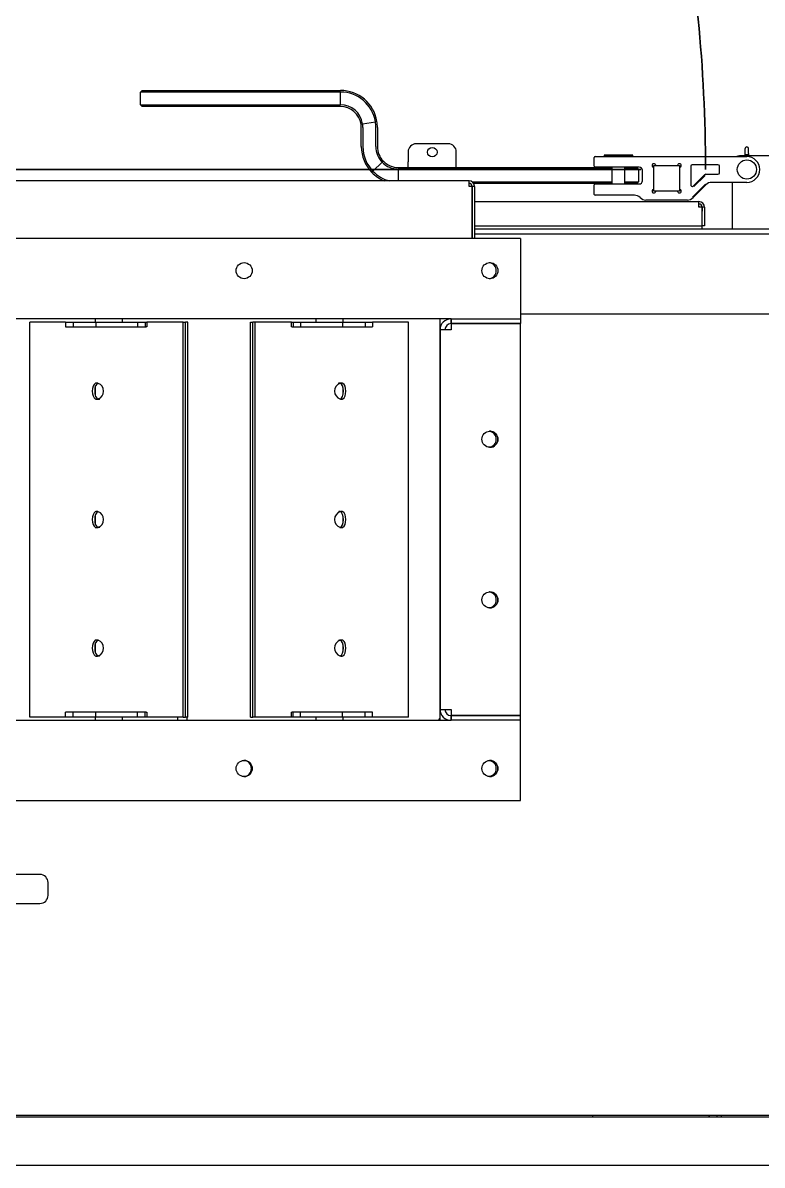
# Model space of a CAD drawing. Extents: x -681219 to -550379, y -242630 to -158199.
# Drawn here: x -582423 to -581962, y -222347 to -221635 of the extents above; entities that cross this region are included whole.
import ezdxf

# ---------------------------------------------------------------- set-up
doc = ezdxf.new("R2010")
doc.units = 0
doc.header["$LTSCALE"] = 1000
doc.linetypes.add('C2', pattern=[17, 14, -1, 1, -1])
doc.linetypes.add('P2', pattern=[23, 18, -1, 1, -1, 1, -1])
for name, color, linetype in [('24048800028', 7, 'CONTINUOUS'), ('BAC0602001', 7, 'CONTINUOUS'), ('C__USERS_YSV001_', 7, 'CONTINUOUS'), ('GAB00801', 7, 'CONTINUOUS'), ('GZDH011001341', 7, 'CONTINUOUS'), ('GZDH011002671', 7, 'CONTINUOUS'), ('GZDH011002691', 7, 'CONTINUOUS'), ('GZDH011002751', 7, 'CONTINUOUS'), ('GZDH011002871', 7, 'CONTINUOUS'), ('GZDH011002881', 7, 'CONTINUOUS'), ('GZDH011002981', 7, 'CONTINUOUS'), ('GZDH011003061', 7, 'CONTINUOUS'), ('GZDH011003171', 7, 'CONTINUOUS'), ('GZDH011003441', 7, 'CONTINUOUS'), ('GZDH011005631', 7, 'CONTINUOUS'), ('GZDH011027001', 7, 'CONTINUOUS'), ('GZDH011027022', 7, 'CONTINUOUS'), ('GZDH011031641', 7, 'CONTINUOUS'), ('GZDH011032001', 7, 'CONTINUOUS'), ('SDZB011018441', 7, 'CONTINUOUS'), ('SDZB011024721', 7, 'CONTINUOUS'), ('SDZB011030101', 7, 'CONTINUOUS'), ('SDZB011046631', 7, 'CONTINUOUS'), ('中心线', 4, 'C2')]:
    doc.layers.add(name, color=color, linetype=linetype)
doc.layers.add('双点划线', color=2, linetype='P2', lineweight=35)

# ---------------------------------------------------------------- blocks, each defined once
blk = doc.blocks.new('侧门')
at = {"layer": '双点划线', "ltscale": 0.05}
blk.add_line((0, 0), (0, 940.25), dxfattribs=at)
blk.add_arc((0, 0), 940.25, 2.13328, 90, dxfattribs=at)
blk = doc.blocks.new('fushitu')
at = {"layer": '24048800028', "color": 7, "linetype": 'Continuous'}
for p, q in [((-3449.1, 1451), (-3492.87, 1451)), ((-3444.1, 1438), (-3444.1, 1446)), ((-3492.87, 1433), (-3449.1, 1433))]:
    blk.add_line(p, q, dxfattribs=at)
for centre, start, end in [((-3449.1, 1446), 0, 90), ((-3449.1, 1438), 270, 0)]:
    blk.add_arc(centre, 5, start, end, dxfattribs=at)
at = {"layer": 'BAC0602001', "color": 7, "linetype": 'Continuous'}
for p, q in [((-3363.5, 1549), (-3363.5, 1547)), ((-3357.5, 1547), (-3357.5, 1549))]:
    blk.add_line(p, q, dxfattribs=at)
at = {"layer": 'C__USERS_YSV001_', "color": 7, "linetype": 'Continuous'}
for p, q in [((-3385.5, 1939.25), (-3386.5, 1938.25)), ((-3386.5, 1930.25), (-3386.5, 1938.25)), ((-3381.54, 1938.25), (-3386.5, 1938.25)), ((-3385.5, 1939.25), (-3381.53, 1939.25)), ((-3262.04, 1938.25), (-3381.54, 1938.25)), ((-3381.53, 1939.25), (-3262.04, 1939.25)), ((-3262.04, 1930.25), (-3262.04, 1938.25)), ((-3386.5, 1930.25), (-3381.54, 1930.25)), ((-3386.5, 1930.25), (-3385.5, 1929.25)), ((-3381.53, 1929.25), (-3385.5, 1929.25)), ((-3381.54, 1930.25), (-3262.04, 1930.25)), ((-3262.04, 1929.25), (-3381.53, 1929.25)), ((-3249.21, 1918.31), (-3248.22, 1918.48)), ((-3249.04, 1904.25), (-3249.04, 1916.25)), ((-3248.22, 1918.48), (-3240.32, 1919.75)), ((-3248.04, 1916.25), (-3248.04, 1904.25)), ((-3239.33, 1919.91), (-3240.32, 1919.75)), ((-3240.04, 1904.25), (-3240.04, 1916.25)), ((-3239.04, 1916.25), (-3239.04, 1904.25)), ((-3010.1, 1900.01), (-3010.1, 1903)), ((-3010.09, 1898.5), (-3010.09, 1899.88)), ((-3007.91, 1899.88), (-3007.9, 1900.01)), ((-3007.91, 1899.88), (-3007.91, 1898.5)), ((-3007.9, 1900.01), (-3007.9, 1903)), ((-3236.06, 1894.47), (-3241.78, 1888.88)), ((-3235.34, 1895.17), (-3236.06, 1894.47)), ((-3104, 1892), (-3104, 1897.5)), ((-3103.5, 1898), (-3102, 1898)), ((-3102, 1898), (-3009, 1898)), ((-3080.04, 1899), (-3097.96, 1899)), ((-3097.96, 1899), (-3097.96, 1898.5)), ((-3080.04, 1898.5), (-3097.96, 1898.5)), ((-3097.96, 1898.5), (-3097.4, 1898)), ((-3080.6, 1898), (-3080.04, 1898.5)), ((-3080.04, 1898.5), (-3080.04, 1899)), ((-3068, 1893), (-3068, 1892)), ((-3066.5, 1893.5), (-3067.5, 1893.5)), ((-3067, 1876.5), (-3067, 1892.5)), ((-3067, 1892.5), (-3051, 1892.5)), ((-3050.5, 1893.5), (-3051.5, 1893.5)), ((-3051, 1892.5), (-3051, 1876.5)), ((-3050, 1892), (-3050, 1893)), ((-3027, 1893), (-3043, 1893)), ((-3242.5, 1888.18), (-3241.78, 1888.88)), ((-3226.04, 1891.25), (-3093, 1891.25)), ((-3226.04, 1890.25), (-3226.04, 1883)), ((-3093, 1890.25), (-3226.04, 1890.25)), ((-3102, 1891.5), (-3103.5, 1891.5)), ((-3076, 1891.5), (-3102, 1891.5)), ((-3093, 1891.5), (-3093, 1881)), ((-3085, 1881), (-3085, 1891.5)), ((-3085, 1891.25), (-3077.5, 1891.25)), ((-3076.5, 1890.25), (-3085, 1890.25)), ((-3076.5, 1890.25), (-3077.5, 1891.25)), ((-3076.5, 1890.25), (-3076.5, 1882.25)), ((-3074, 1883), (-3074, 1889.5)), ((-3044, 1892), (-3044, 1880.49)), ((-3042.29, 1879.78), (-3035.36, 1886.71)), ((-3035.01, 1886.35), (-3041.94, 1879.42)), ((-3034.66, 1887), (-3027, 1887)), ((-3026, 1888), (-3026, 1892)), ((-3181.03, 1881.25), (-3182, 1881.25)), ((-3179.83, 1882.25), (-3093, 1882.25)), ((-3093, 1881.25), (-3178.97, 1881.25)), ((-3104, 1874.5), (-3104, 1880.5)), ((-3103.5, 1881), (-3102, 1881)), ((-3102, 1881), (-3076, 1881)), ((-3085, 1882.25), (-3076.5, 1882.25)), ((-3077.5, 1881.25), (-3085, 1881.25)), ((-3077.5, 1881.25), (-3076.5, 1882.25)), ((-3042.89, 1872.82), (-3034.82, 1880.89)), ((-3034.46, 1880.54), (-3042.54, 1872.46)), ((-3009, 1882), (-3030.93, 1882)), ((-3102, 1874), (-3103.5, 1874)), ((-3079.07, 1874), (-3102, 1874)), ((-3075.46, 1872.46), (-3075.54, 1872.54)), ((-3046.07, 1871), (-3071.93, 1871)), ((-3068, 1877), (-3068, 1876)), ((-3067.5, 1875.5), (-3066.5, 1875.5)), ((-3051, 1876.5), (-3067, 1876.5)), ((-3051.5, 1875.5), (-3050.5, 1875.5)), ((-3050, 1876), (-3050, 1877)), ((-3455.44, 1549), (-3455.44, 1795)), ((-3433.17, 1795), (-3455.44, 1795)), ((-3433.17, 1795), (-3428.53, 1795)), ((-3433.17, 1795), (-3433.17, 1792)), ((-3428.53, 1795), (-3414.42, 1795)), ((-3428.53, 1795), (-3428.53, 1792)), ((-3414.42, 1795), (-3388.31, 1795)), ((-3414.42, 1795), (-3414.42, 1792)), ((-3388.31, 1795), (-3383.67, 1795)), ((-3388.31, 1795), (-3388.31, 1792)), ((-3383.67, 1795), (-3382.61, 1795)), ((-3383.67, 1795), (-3383.67, 1792)), ((-3382.61, 1795), (-3382.61, 1792)), ((-3359.98, 1795), (-3382.61, 1795)), ((-3359.98, 1795), (-3358.57, 1795)), ((-3359.98, 1549), (-3359.98, 1795)), ((-3357.16, 1795), (-3358.57, 1795)), ((-3358.57, 1549), (-3358.57, 1795)), ((-3358.57, 1549), (-3358.57, 1795)), ((-3357.16, 1549), (-3357.16, 1795)), ((-3318.04, 1795), (-3316.63, 1795)), ((-3318.04, 1549), (-3318.04, 1795)), ((-3315.22, 1795), (-3316.63, 1795)), ((-3316.63, 1549), (-3316.63, 1795)), ((-3316.63, 1549), (-3316.63, 1795)), ((-3315.22, 1549), (-3315.22, 1795)), ((-3292.59, 1795), (-3315.22, 1795)), ((-3292.59, 1792), (-3292.59, 1795)), ((-3292.59, 1795), (-3291.53, 1795)), ((-3291.53, 1795), (-3286.89, 1795)), ((-3291.53, 1795), (-3291.53, 1792)), ((-3286.89, 1795), (-3260.78, 1795)), ((-3286.89, 1795), (-3286.89, 1792)), ((-3260.78, 1795), (-3246.67, 1795)), ((-3260.78, 1795), (-3260.78, 1792)), ((-3246.67, 1795), (-3242.03, 1795)), ((-3246.67, 1795), (-3246.67, 1792)), ((-3219.76, 1795), (-3242.03, 1795)), ((-3242.03, 1795), (-3242.03, 1792)), ((-3219.76, 1549), (-3219.76, 1795)), ((-3433.17, 1792), (-3428.53, 1792)), ((-3428.53, 1792), (-3414.42, 1792)), ((-3414.42, 1792), (-3388.31, 1792)), ((-3388.31, 1792), (-3383.67, 1792)), ((-3383.67, 1792), (-3382.97, 1792)), ((-3382.61, 1792), (-3382.97, 1792)), ((-3292.23, 1792), (-3292.59, 1792)), ((-3292.23, 1792), (-3291.53, 1792)), ((-3291.53, 1792), (-3286.89, 1792)), ((-3286.89, 1792), (-3260.78, 1792)), ((-3260.78, 1792), (-3246.67, 1792)), ((-3246.67, 1792), (-3242.03, 1792)), ((-3428.53, 1552), (-3433.17, 1552)), ((-3433.17, 1549), (-3433.17, 1552)), ((-3414.42, 1552), (-3428.53, 1552)), ((-3428.53, 1549), (-3428.53, 1552)), ((-3388.31, 1552), (-3414.42, 1552)), ((-3414.42, 1549), (-3414.42, 1552)), ((-3383.67, 1552), (-3388.31, 1552)), ((-3388.31, 1549), (-3388.31, 1552)), ((-3382.97, 1552), (-3383.67, 1552)), ((-3383.67, 1549), (-3383.67, 1552)), ((-3382.97, 1552), (-3382.61, 1552)), ((-3382.61, 1552), (-3382.61, 1549)), ((-3292.59, 1549), (-3292.59, 1552)), ((-3292.59, 1552), (-3292.23, 1552)), ((-3291.53, 1552), (-3292.23, 1552)), ((-3286.89, 1552), (-3291.53, 1552)), ((-3291.53, 1549), (-3291.53, 1552)), ((-3260.78, 1552), (-3286.89, 1552)), ((-3286.89, 1549), (-3286.89, 1552)), ((-3246.67, 1552), (-3260.78, 1552)), ((-3260.78, 1549), (-3260.78, 1552)), ((-3242.03, 1552), (-3246.67, 1552)), ((-3246.67, 1549), (-3246.67, 1552)), ((-3242.03, 1549), (-3242.03, 1552)), ((-3433.17, 1549), (-3455.44, 1549)), ((-3428.53, 1549), (-3433.17, 1549)), ((-3414.42, 1549), (-3428.53, 1549)), ((-3388.31, 1549), (-3414.42, 1549)), ((-3383.67, 1549), (-3388.31, 1549)), ((-3382.61, 1549), (-3383.67, 1549)), ((-3359.98, 1549), (-3382.61, 1549)), ((-3359.98, 1549), (-3358.57, 1549)), ((-3357.16, 1549), (-3358.57, 1549)), ((-3318.04, 1549), (-3316.63, 1549)), ((-3315.22, 1549), (-3316.63, 1549)), ((-3292.59, 1549), (-3315.22, 1549)), ((-3291.53, 1549), (-3292.59, 1549)), ((-3286.89, 1549), (-3291.53, 1549)), ((-3260.78, 1549), (-3286.89, 1549)), ((-3246.67, 1549), (-3260.78, 1549)), ((-3242.03, 1549), (-3246.67, 1549)), ((-3219.76, 1549), (-3242.03, 1549))]:
    blk.add_line(p, q, dxfattribs=at)
blk.add_circle((-3009, 1890), 6, dxfattribs=at)
for centre, radius, start, end in [((-3262.04, 1916.25), 23, 9.15319, 90), ((-3262.04, 1916.25), 22, 9.15319, 90.00778), ((-3262.04, 1916.25), 14, 9.15472, 89.99322), ((-3262.04, 1916.25), 13, 9.12181, 90.00348), ((-3262.04, 1916.25), 13, 0, 9.12952), ((-3262.04, 1916.25), 14, 0, 9.15319), ((-3262.04, 1916.25), 22, 0, 9.15319), ((-3262.04, 1916.25), 23, 0, 9.15319), ((-3226.04, 1904.25), 23, 180, 224.31954), ((-3226.04, 1904.25), 22, 180, 224.30398), ((-3226.04, 1904.25), 14, 180, 224.30398), ((-3226.04, 1904.25), 13, 180, 224.32329), ((-3009, 1903), 1.1, 0, 180), ((-3226, 1904.35), 14.1, 224.48203, 269.82018), ((-3226.04, 1904.25), 13, 224.32223, 270.01887), ((-3103.5, 1897.5), 0.5, 90, 180), ((-3067.5, 1893), 0.5, 90, 180), ((-3066.5, 1893), 0.5, 0, 90), ((-3065.5, 1893), 0.5, 180, 270), ((-3052.5, 1893), 0.5, 270, 0), ((-3051.5, 1893), 0.5, 90, 180), ((-3050.5, 1893), 0.5, 0, 90), ((-3043, 1892), 1, 90, 180), ((-3027, 1892), 1, 0, 90), ((-3009, 1890), 8, 270, 90), ((-3226.04, 1904.25), 23, 224.31954, 247.60956), ((-3226.04, 1904.25), 22, 224.30398, 255.80176), ((-3103.5, 1892), 0.5, 180, 270), ((-3076, 1889.5), 2, 0, 90), ((-3067.5, 1892), 0.5, 180, 270), ((-3067.5, 1891), 0.5, 0, 90), ((-3050.5, 1891), 0.5, 90, 180), ((-3050.5, 1892), 0.5, 270, 0), ((-3034.66, 1886), 1, 90, 135), ((-3027, 1888), 1, 270, 0), ((-3103.5, 1880.5), 0.5, 90, 180), ((-3076, 1883), 2, 270, 0), ((-3067.5, 1878), 0.5, 270, 0), ((-3050.5, 1878), 0.5, 180, 270), ((-3043, 1880.49), 1, 180, 315), ((-3030.93, 1877), 5, 90, 135), ((-3103.5, 1874.5), 0.5, 180, 270), ((-3079.07, 1869), 5, 45, 90), ((-3071.93, 1876), 5, 225, 270), ((-3067.5, 1877), 0.5, 90, 180), ((-3067.5, 1876), 0.5, 180, 270), ((-3066.5, 1876), 0.5, 270, 0), ((-3065.5, 1876), 0.5, 90, 180), ((-3052.5, 1876), 0.5, 0, 90), ((-3051.5, 1876), 0.5, 180, 270), ((-3050.5, 1877), 0.5, 0, 90), ((-3050.5, 1876), 0.5, 270, 0), ((-3046.07, 1876), 5, 270, 315), ((-3413.77, 1669.48), 2.49, 248.07573, 291.92428), ((-3261.43, 1669.48), 2.49, 248.03878, 291.96122), ((-3413.77, 1594.52), 2.49, 68.03878, 111.96122), ((-3261.43, 1594.52), 2.49, 68.07572, 111.92428), ((-3413.77, 1589.48), 2.49, 248.07573, 291.92428), ((-3261.43, 1589.48), 2.49, 248.03878, 291.96122)]:
    blk.add_arc(centre, radius, start, end, dxfattribs=at)
for centre, major_axis, ratio, start_param, end_param in [((-3414.05, 1752), (0, -5), 0.496288, 3.407575, 6.017203), ((-3412.57, 1752), (0, -5), 0.496288, 3.290716, 6.134062), ((-3414.05, 1752), (0, 5), 0.917925, 3.407575, 6.017203), ((-3261.15, 1752), (0, -5), 0.917925, 3.407575, 6.017203), ((-3262.63, 1752), (0, 5), 0.496288, 3.290716, 6.134062), ((-3261.15, 1752), (0, 5), 0.496288, 3.407575, 6.017203), ((-3414.05, 1672), (0, -5), 0.496288, 3.407575, 6.017203), ((-3412.57, 1672), (0, -5), 0.496288, 3.290716, 6.134062), ((-3414.05, 1672), (0, 5), 0.917925, 3.407575, 6.017203), ((-3261.15, 1672), (0, -5), 0.917925, 3.407575, 6.017203), ((-3262.63, 1672), (0, 5), 0.496288, 3.290716, 6.134062), ((-3261.15, 1672), (0, 5), 0.496288, 3.407575, 6.017203), ((-3414.05, 1592), (0, -5), 0.496288, 3.407575, 6.017203), ((-3412.57, 1592), (0, -5), 0.496288, 3.290716, 6.134062), ((-3414.05, 1592), (0, 5), 0.917925, 3.407575, 6.017203), ((-3261.15, 1592), (0, -5), 0.917925, 3.407575, 6.017203), ((-3262.63, 1592), (0, 5), 0.496288, 3.290716, 6.134062), ((-3261.15, 1592), (0, 5), 0.496288, 3.407575, 6.017203)]:
    blk.add_ellipse(centre, major_axis=major_axis, ratio=ratio, start_param=start_param, end_param=end_param, dxfattribs=at)
for points, knots in [([(-3010.1, 1900.01), (-3010.1, 1899.98), (-3010.1, 1899.96), (-3010.1, 1899.92), (-3010.1, 1899.9), (-3010.09, 1899.88)], [0, 0, 0, 0, 0.5, 0.5, 1, 1, 1, 1]), ([(-3007.91, 1899.88), (-3007.93, 1899.68), (-3008.03, 1899.5), (-3008.41, 1899.23), (-3008.7, 1899.14), (-3009.3, 1899.14), (-3009.59, 1899.23), (-3009.97, 1899.49), (-3010.07, 1899.68), (-3010.09, 1899.88)], [0, 0, 0, 0, 0.25, 0.25, 0.5, 0.5, 0.75, 0.75, 1, 1, 1, 1]), ([(-3412.84, 1756.82), (-3413.03, 1756.88), (-3413.21, 1756.92), (-3413.57, 1756.98), (-3413.75, 1757), (-3414.07, 1757), (-3414.22, 1756.98), (-3414.48, 1756.92), (-3414.6, 1756.88), (-3414.7, 1756.82)], [0, 0, 0, 0, 0.25, 0.25, 0.5, 0.5, 0.75, 0.75, 1, 1, 1, 1]), ([(-3262.26, 1756.82), (-3262.27, 1756.83), (-3262.28, 1756.84), (-3262.3, 1756.86), (-3262.31, 1756.87), (-3262.33, 1756.88), (-3262.35, 1756.9), (-3262.37, 1756.91), (-3262.39, 1756.92), (-3262.41, 1756.93), (-3262.43, 1756.94), (-3262.45, 1756.95), (-3262.47, 1756.96), (-3262.49, 1756.97), (-3262.51, 1756.97), (-3262.54, 1756.98), (-3262.56, 1756.98), (-3262.58, 1756.99), (-3262.6, 1756.99), (-3262.63, 1757), (-3262.65, 1757), (-3262.68, 1757), (-3262.7, 1757), (-3262.73, 1757), (-3262.75, 1757), (-3262.78, 1757), (-3262.81, 1756.99), (-3262.84, 1756.99), (-3262.86, 1756.99), (-3262.89, 1756.98), (-3262.92, 1756.98), (-3262.95, 1756.97), (-3262.97, 1756.96), (-3263, 1756.95), (-3263.03, 1756.94), (-3263.06, 1756.93), (-3263.09, 1756.92), (-3263.12, 1756.91), (-3263.15, 1756.9), (-3263.18, 1756.89), (-3263.2, 1756.88), (-3263.24, 1756.86), (-3263.26, 1756.85), (-3263.29, 1756.83), (-3263.3, 1756.83), (-3263.31, 1756.82)], [0, 0, 0, 0, 0.031859, 0.04775, 0.079456, 0.095273, 0.126833, 0.142578, 0.174, 0.189678, 0.220972, 0.236589, 0.267768, 0.283331, 0.31441, 0.329928, 0.360924, 0.376405, 0.407339, 0.422794, 0.453686, 0.469127, 0.499999, 0.515436, 0.546313, 0.561757, 0.59266, 0.608123, 0.639075, 0.654568, 0.685589, 0.701122, 0.732231, 0.747812, 0.779027, 0.794665, 0.826, 0.8417, 0.873167, 0.888935, 0.920543, 0.936385, 0.968141, 0.984058, 1, 1, 1, 1]), ([(-3260.5, 1756.82), (-3260.6, 1756.88), (-3260.72, 1756.92), (-3260.98, 1756.98), (-3261.13, 1757), (-3261.45, 1757), (-3261.63, 1756.98), (-3261.99, 1756.92), (-3262.17, 1756.88), (-3262.36, 1756.82)], [0, 0, 0, 0, 0.25, 0.25, 0.5, 0.5, 0.75, 0.75, 1, 1, 1, 1]), ([(-3414.7, 1747.18), (-3414.6, 1747.12), (-3414.48, 1747.08), (-3414.22, 1747.02), (-3414.07, 1747), (-3413.75, 1747), (-3413.57, 1747.02), (-3413.21, 1747.08), (-3413.03, 1747.12), (-3412.84, 1747.18)], [0, 0, 0, 0, 0.25, 0.25, 0.5, 0.5, 0.75, 0.75, 1, 1, 1, 1]), ([(-3412.94, 1747.18), (-3412.93, 1747.17), (-3412.92, 1747.16), (-3412.9, 1747.14), (-3412.89, 1747.13), (-3412.87, 1747.12), (-3412.85, 1747.1), (-3412.83, 1747.09), (-3412.81, 1747.08), (-3412.79, 1747.07), (-3412.77, 1747.06), (-3412.75, 1747.05), (-3412.73, 1747.04), (-3412.71, 1747.03), (-3412.69, 1747.03), (-3412.66, 1747.02), (-3412.64, 1747.02), (-3412.62, 1747.01), (-3412.6, 1747.01), (-3412.57, 1747), (-3412.55, 1747), (-3412.52, 1747), (-3412.5, 1747), (-3412.47, 1747), (-3412.45, 1747), (-3412.42, 1747), (-3412.39, 1747.01), (-3412.36, 1747.01), (-3412.34, 1747.01), (-3412.31, 1747.02), (-3412.28, 1747.02), (-3412.25, 1747.03), (-3412.23, 1747.04), (-3412.2, 1747.05), (-3412.17, 1747.06), (-3412.14, 1747.07), (-3412.11, 1747.08), (-3412.08, 1747.09), (-3412.05, 1747.1), (-3412.02, 1747.11), (-3412, 1747.12), (-3411.96, 1747.14), (-3411.94, 1747.15), (-3411.91, 1747.17), (-3411.9, 1747.17), (-3411.89, 1747.18)], [0, 0, 0, 0, 0.031859, 0.04775, 0.079456, 0.095273, 0.126833, 0.142578, 0.174, 0.189678, 0.220972, 0.236589, 0.267768, 0.283331, 0.31441, 0.329928, 0.360924, 0.376405, 0.407339, 0.422794, 0.453686, 0.469127, 0.499999, 0.515436, 0.546313, 0.561757, 0.59266, 0.608123, 0.639075, 0.654568, 0.685589, 0.701122, 0.732231, 0.747812, 0.779027, 0.794665, 0.826, 0.8417, 0.873167, 0.888935, 0.920543, 0.936385, 0.968141, 0.984058, 1, 1, 1, 1]), ([(-3262.36, 1747.18), (-3262.17, 1747.12), (-3261.99, 1747.08), (-3261.63, 1747.02), (-3261.45, 1747), (-3261.13, 1747), (-3260.98, 1747.02), (-3260.72, 1747.08), (-3260.6, 1747.12), (-3260.5, 1747.18)], [0, 0, 0, 0, 0.25, 0.25, 0.5, 0.5, 0.75, 0.75, 1, 1, 1, 1]), ([(-3412.84, 1676.82), (-3413.03, 1676.88), (-3413.21, 1676.92), (-3413.57, 1676.98), (-3413.75, 1677), (-3414.07, 1677), (-3414.22, 1676.98), (-3414.48, 1676.92), (-3414.6, 1676.88), (-3414.7, 1676.82)], [0, 0, 0, 0, 0.25, 0.25, 0.5, 0.5, 0.75, 0.75, 1, 1, 1, 1]), ([(-3262.26, 1676.82), (-3262.27, 1676.83), (-3262.28, 1676.84), (-3262.3, 1676.86), (-3262.31, 1676.87), (-3262.33, 1676.88), (-3262.35, 1676.9), (-3262.37, 1676.91), (-3262.39, 1676.92), (-3262.41, 1676.93), (-3262.43, 1676.94), (-3262.45, 1676.95), (-3262.47, 1676.96), (-3262.49, 1676.97), (-3262.51, 1676.97), (-3262.54, 1676.98), (-3262.56, 1676.98), (-3262.58, 1676.99), (-3262.6, 1676.99), (-3262.63, 1677), (-3262.65, 1677), (-3262.68, 1677), (-3262.7, 1677), (-3262.73, 1677), (-3262.75, 1677), (-3262.78, 1677), (-3262.81, 1676.99), (-3262.84, 1676.99), (-3262.86, 1676.99), (-3262.89, 1676.98), (-3262.92, 1676.98), (-3262.95, 1676.97), (-3262.97, 1676.96), (-3263, 1676.95), (-3263.03, 1676.94), (-3263.06, 1676.93), (-3263.09, 1676.92), (-3263.12, 1676.91), (-3263.15, 1676.9), (-3263.18, 1676.89), (-3263.2, 1676.88), (-3263.24, 1676.86), (-3263.26, 1676.85), (-3263.29, 1676.83), (-3263.3, 1676.83), (-3263.31, 1676.82)], [0, 0, 0, 0, 0.031859, 0.04775, 0.079456, 0.095273, 0.126833, 0.142578, 0.174, 0.189678, 0.220972, 0.236589, 0.267768, 0.283331, 0.31441, 0.329928, 0.360924, 0.376405, 0.407339, 0.422794, 0.453686, 0.469127, 0.499999, 0.515436, 0.546313, 0.561757, 0.59266, 0.608123, 0.639075, 0.654568, 0.685589, 0.701122, 0.732231, 0.747812, 0.779027, 0.794665, 0.826, 0.8417, 0.873167, 0.888935, 0.920543, 0.936385, 0.968141, 0.984058, 1, 1, 1, 1]), ([(-3260.5, 1676.82), (-3260.6, 1676.88), (-3260.72, 1676.92), (-3260.98, 1676.98), (-3261.13, 1677), (-3261.45, 1677), (-3261.63, 1676.98), (-3261.99, 1676.92), (-3262.17, 1676.88), (-3262.36, 1676.82)], [0, 0, 0, 0, 0.25, 0.25, 0.5, 0.5, 0.75, 0.75, 1, 1, 1, 1]), ([(-3411.89, 1667.18), (-3412, 1667.12), (-3412.1, 1667.08), (-3412.3, 1667.02), (-3412.4, 1667), (-3412.58, 1667), (-3412.67, 1667.02), (-3412.82, 1667.08), (-3412.88, 1667.12), (-3412.94, 1667.18)], [0, 0, 0, 0, 0.25, 0.25, 0.5, 0.5, 0.75, 0.75, 1, 1, 1, 1]), ([(-3263.31, 1596.82), (-3263.2, 1596.88), (-3263.1, 1596.92), (-3262.9, 1596.98), (-3262.8, 1597), (-3262.62, 1597), (-3262.53, 1596.98), (-3262.38, 1596.92), (-3262.32, 1596.88), (-3262.26, 1596.82)], [0, 0, 0, 0, 0.25, 0.25, 0.5, 0.5, 0.75, 0.75, 1, 1, 1, 1]), ([(-3411.89, 1587.18), (-3412, 1587.12), (-3412.1, 1587.08), (-3412.3, 1587.02), (-3412.4, 1587), (-3412.58, 1587), (-3412.67, 1587.02), (-3412.82, 1587.08), (-3412.88, 1587.12), (-3412.94, 1587.18)], [0, 0, 0, 0, 0.25, 0.25, 0.5, 0.5, 0.75, 0.75, 1, 1, 1, 1])]:
    blk.add_open_spline(points, degree=3, knots=knots, dxfattribs=at)
at = {"layer": 'GAB00801', "color": 7, "linetype": 'Continuous'}
for p, q in [((-3174, 1794), (-3174, 1794)), ((-3158, 1794), (-3158, 1794)), ((-3174, 1550), (-3174, 1550)), ((-3158, 1550), (-3158, 1550))]:
    blk.add_line(p, q, dxfattribs=at)
at = {"layer": 'GZDH011001341', "color": 7, "linetype": 'Continuous'}
for p, q in [((-3105, 1300), (-3105, 1301)), ((-3032, 1301), (-3033, 1300))]:
    blk.add_line(p, q, dxfattribs=at)
at = {"layer": 'GZDH011002671', "color": 7, "linetype": 'Continuous'}
for p, q in [((-3180, 1853), (-3180, 1853)), ((-3178.5, 1853), (-2167, 1853))]:
    blk.add_line(p, q, dxfattribs=at)
at = {"layer": 'GZDH011002691', "color": 7, "linetype": 'Continuous'}
for p, q in [((-2850, 1800), (-3150, 1800)), ((-2050.5, 1301), (-3949.5, 1301))]:
    blk.add_line(p, q, dxfattribs=at)
at = {"layer": 'GZDH011002751', "color": 7, "linetype": 'Continuous'}
blk.add_arc((-3202, 1549), 2, 270, 0, dxfattribs=at)
at = {"layer": 'GZDH011002871', "color": 7, "linetype": 'Continuous'}
for p, q in [((-3414.8, 1797), (-3535.2, 1797)), ((-3277.4, 1797), (-3397.8, 1797)), ((-3200, 1797), (-3260.4, 1797)), ((-3535.2, 1547), (-3414.8, 1547)), ((-3397.8, 1547), (-3363.5, 1547)), ((-3357.5, 1547), (-3277.4, 1547)), ((-3260.4, 1547), (-3200, 1547))]:
    blk.add_line(p, q, dxfattribs=at)
for centre, start, end in [((-3170, 1827), 0, 84.26901), ((-3170, 1827), 275.73182, 0), ((-3322.5, 1517), 0, 87.17732), ((-3322.5, 1517), 272.82398, 0), ((-3170, 1517), 0, 84.2612), ((-3170, 1517), 275.73954, 0)]:
    blk.add_arc(centre, 5, start, end, dxfattribs=at)
at = {"layer": 'GZDH011002881', "color": 7, "linetype": 'Continuous'}
for p, q in [((-3200, 1790.2), (-3200, 1797)), ((-3150, 1794), (-3150, 1794)), ((-3200, 1547), (-3200, 1553.8)), ((-3150, 1550), (-3150, 1550))]:
    blk.add_line(p, q, dxfattribs=at)
for centre, start, end in [((-3170, 1722), 0, 84.25421), ((-3170, 1722), 275.73952, 0), ((-3170, 1622), 0, 84.26737), ((-3170, 1622), 275.73345, 0)]:
    blk.add_arc(centre, 5, start, end, dxfattribs=at)
at = {"layer": 'GZDH011002981', "color": 7, "linetype": 'Continuous'}
blk.add_line((-3950, 1300), (-2050, 1300), dxfattribs=at)
at = {"layer": 'GZDH011003061', "color": 7, "linetype": 'Continuous'}
for p, q in [((-3180, 1850), (-3180, 1850)), ((-3178.5, 1850), (-2139, 1850))]:
    blk.add_line(p, q, dxfattribs=at)
at = {"layer": 'GZDH011003171', "color": 7, "linetype": 'Continuous'}
blk.add_line((-3965, 1270), (-2035, 1270), dxfattribs=at)
at = {"layer": 'GZDH011003441', "color": 7, "linetype": 'Continuous'}
blk.add_line((-3025, 1301), (-3025, 1300), dxfattribs=at)
at = {"layer": 'GZDH011005631', "color": 7, "linetype": 'Continuous'}
for p, q in [((-3219.9, 1901), (-3219.9, 1894.8)), ((-3194.9, 1906), (-3214.9, 1906)), ((-3189.9, 1894.8), (-3189.9, 1901)), ((-3219.9, 1891.25), (-3219.9, 1894.8)), ((-3189.9, 1891.25), (-3189.9, 1894.8))]:
    blk.add_line(p, q, dxfattribs=at)
blk.add_circle((-3204.9, 1900.8), 3, dxfattribs=at)
for centre, start, end in [((-3214.9, 1901), 90, 180), ((-3194.9, 1901), 0, 90)]:
    blk.add_arc(centre, 5, start, end, dxfattribs=at)
at = {"layer": 'GZDH011027001', "color": 7, "linetype": 'Continuous'}
for p, q in [((-2987, 1898.5), (-3013, 1898.5)), ((-3018, 1853), (-3018, 1882))]:
    blk.add_line(p, q, dxfattribs=at)
blk.add_arc((-3013, 1893.5), 5, 90, 115.84193, dxfattribs=at)
at = {"layer": 'GZDH011027022', "color": 7, "linetype": 'Continuous'}
for p, q in [((-3180, 1870), (-3180, 1870)), ((-3178.5, 1870), (-3038.9, 1870)), ((-3038.9, 1866.5), (-3038.9, 1870)), ((-3036.9, 1866.5), (-3038.9, 1866.5)), ((-3036.9, 1855), (-3036.9, 1866.5)), ((-3035.4, 1866.5), (-3036.9, 1866.5)), ((-3036.9, 1866.5), (-3036.9, 1864)), ((-3035.4, 1866.5), (-3035.4, 1855)), ((-3180, 1855), (-3180, 1855)), ((-3178.5, 1855), (-3036.9, 1855)), ((-3035.4, 1855), (-3036.9, 1855))]:
    blk.add_line(p, q, dxfattribs=at)
for radius in [3.5, 2]:
    blk.add_arc((-3038.9, 1866.5), radius, 0, 90, dxfattribs=at)
at = {"layer": 'GZDH011031641', "color": 7, "linetype": 'Continuous'}
blk.add_line((-3027.5, 1300), (-3027.5, 1301), dxfattribs=at)
at = {"layer": 'GZDH011032001', "color": 7, "linetype": 'Continuous'}
blk.add_line((-3036.9, 1853), (-3036.9, 1864), dxfattribs=at)
blk.add_arc((-3039.9, 1864), 3, 56.44269, 70.52878, dxfattribs=at)
at = {"layer": 'SDZB011018441', "color": 7, "linetype": 'Continuous'}
for p, q in [((-3414.8, 1797), (-3414.8, 1795)), ((-3397.8, 1795), (-3397.8, 1797)), ((-3277.4, 1797), (-3277.4, 1795)), ((-3260.4, 1795), (-3260.4, 1797)), ((-3414.8, 1754.2), (-3414.8, 1749.8)), ((-3260.4, 1749.8), (-3260.4, 1754.2)), ((-3414.8, 1674.2), (-3414.8, 1669.8)), ((-3260.4, 1669.8), (-3260.4, 1674.2)), ((-3414.8, 1594.2), (-3414.8, 1589.8)), ((-3260.4, 1589.8), (-3260.4, 1594.2)), ((-3414.8, 1549), (-3414.8, 1547)), ((-3397.8, 1547), (-3397.8, 1549)), ((-3277.4, 1549), (-3277.4, 1547)), ((-3260.4, 1547), (-3260.4, 1549))]:
    blk.add_line(p, q, dxfattribs=at)
at = {"layer": 'SDZB011024721', "color": 7, "linetype": 'Continuous'}
for p, q in [((-3182, 1883), (-3768, 1883)), ((-3182, 1879.5), (-3182, 1883)), ((-3180, 1879.5), (-3182, 1879.5)), ((-3178.5, 1879.5), (-3180, 1879.5)), ((-3180, 1879.5), (-3180, 1847)), ((-3180, 1847), (-3180, 1879.5)), ((-3178.5, 1879.5), (-3178.5, 1847))]:
    blk.add_line(p, q, dxfattribs=at)
for radius in [3.5, 2]:
    blk.add_arc((-3182, 1879.5), radius, 0, 90, dxfattribs=at)
at = {"layer": 'SDZB011030101', "color": 7, "linetype": 'Continuous'}
for p, q in [((-3150, 1847), (-3800, 1847)), ((-3150, 1847), (-3150, 1803.8)), ((-3150, 1803.8), (-3150, 1797)), ((-3193.2, 1797), (-3756.8, 1797)), ((-3756.8, 1547), (-3193.2, 1547)), ((-3150, 1540.2), (-3150, 1547)), ((-3150, 1497), (-3150, 1540.2)), ((-3800, 1497), (-3150, 1497))]:
    blk.add_line(p, q, dxfattribs=at)
for centre in [(-3322, 1827), (-3169, 1827), (-3322, 1517), (-3169, 1517)]:
    blk.add_circle(centre, 5, dxfattribs=at)
for centre, start, end in [((-3322, 1517), 0, 90), ((-3322, 1517), 0, 90), ((-3322, 1517), 0, 90), ((-3322, 1517), 270, 0), ((-3322, 1517), 270, 0), ((-3322, 1517), 270, 0), ((-3169, 1517), 0, 90), ((-3169, 1517), 0, 90), ((-3169, 1517), 270, 0), ((-3169, 1517), 270, 0)]:
    blk.add_arc(centre, 5, start, end, dxfattribs=at)
at = {"layer": 'SDZB011046631', "color": 7, "linetype": 'Continuous'}
for p, q in [((-3193.2, 1794), (-3193.2, 1797)), ((-3193.2, 1797), (-3193.2, 1794)), ((-3193.2, 1797), (-3150, 1797)), ((-3193.2, 1794), (-3150, 1794)), ((-3193.2, 1794), (-3193.2, 1790.2)), ((-3150, 1794), (-3193.2, 1794)), ((-3193.2, 1794), (-3193.2, 1790.2)), ((-3150, 1797), (-3150, 1794)), ((-3150, 1550), (-3150, 1794)), ((-3200, 1553.8), (-3200, 1790.2)), ((-3200, 1790.2), (-3200, 1553.8)), ((-3193.2, 1790.2), (-3200, 1790.2)), ((-3200, 1553.8), (-3193.2, 1553.8)), ((-3193.2, 1553.8), (-3193.2, 1550)), ((-3193.2, 1553.8), (-3193.2, 1550)), ((-3193.2, 1550), (-3193.2, 1547)), ((-3193.2, 1547), (-3193.2, 1550)), ((-3150, 1550), (-3193.2, 1550)), ((-3193.2, 1550), (-3150, 1550)), ((-3150, 1547), (-3193.2, 1547)), ((-3150, 1547), (-3150, 1550))]:
    blk.add_line(p, q, dxfattribs=at)
for centre in [(-3169, 1722), (-3169, 1622)]:
    blk.add_circle(centre, 5, dxfattribs=at)
for centre, radius, start, end in [((-3193.2, 1790.2), 6.8, 90, 180), ((-3193.2, 1790.2), 6.8, 90, 180), ((-3193.2, 1790.2), 3.8, 90, 180), ((-3169, 1722), 5, 78.49815, 90), ((-3169, 1722), 5, 0, 90), ((-3169, 1722), 5, 0, 90), ((-3169, 1722), 5, 270, 0), ((-3169, 1722), 5, 270, 0), ((-3169, 1722), 5, 0, 9.62997), ((-3169, 1722), 5, 357.77053, 0), ((-3169, 1722), 5, 270, 281.43173), ((-3169, 1622), 5, 0, 90), ((-3169, 1622), 5, 0, 90), ((-3169, 1622), 5, 0, 90), ((-3169, 1622), 5, 270, 0), ((-3169, 1622), 5, 270, 0), ((-3169, 1622), 5, 270, 0), ((-3193.2, 1553.8), 6.8, 180, 270), ((-3193.2, 1553.8), 6.8, 180, 270), ((-3193.2, 1553.8), 3.8, 180, 270)]:
    blk.add_arc(centre, radius, start, end, dxfattribs=at)

msp = doc.modelspace()

# ---------------------------------------------------------------- block references
at = {"layer": '中心线'}
msp.add_blockref('fushitu', (-578962.82, -223616.6983), dxfattribs=at)
at = {"layer": '双点划线', "xscale": -1, "rotation": 270}
msp.add_blockref('侧门', (-582937.82, -221726.6983), dxfattribs=at)

doc.saveas('drawing.dxf')
